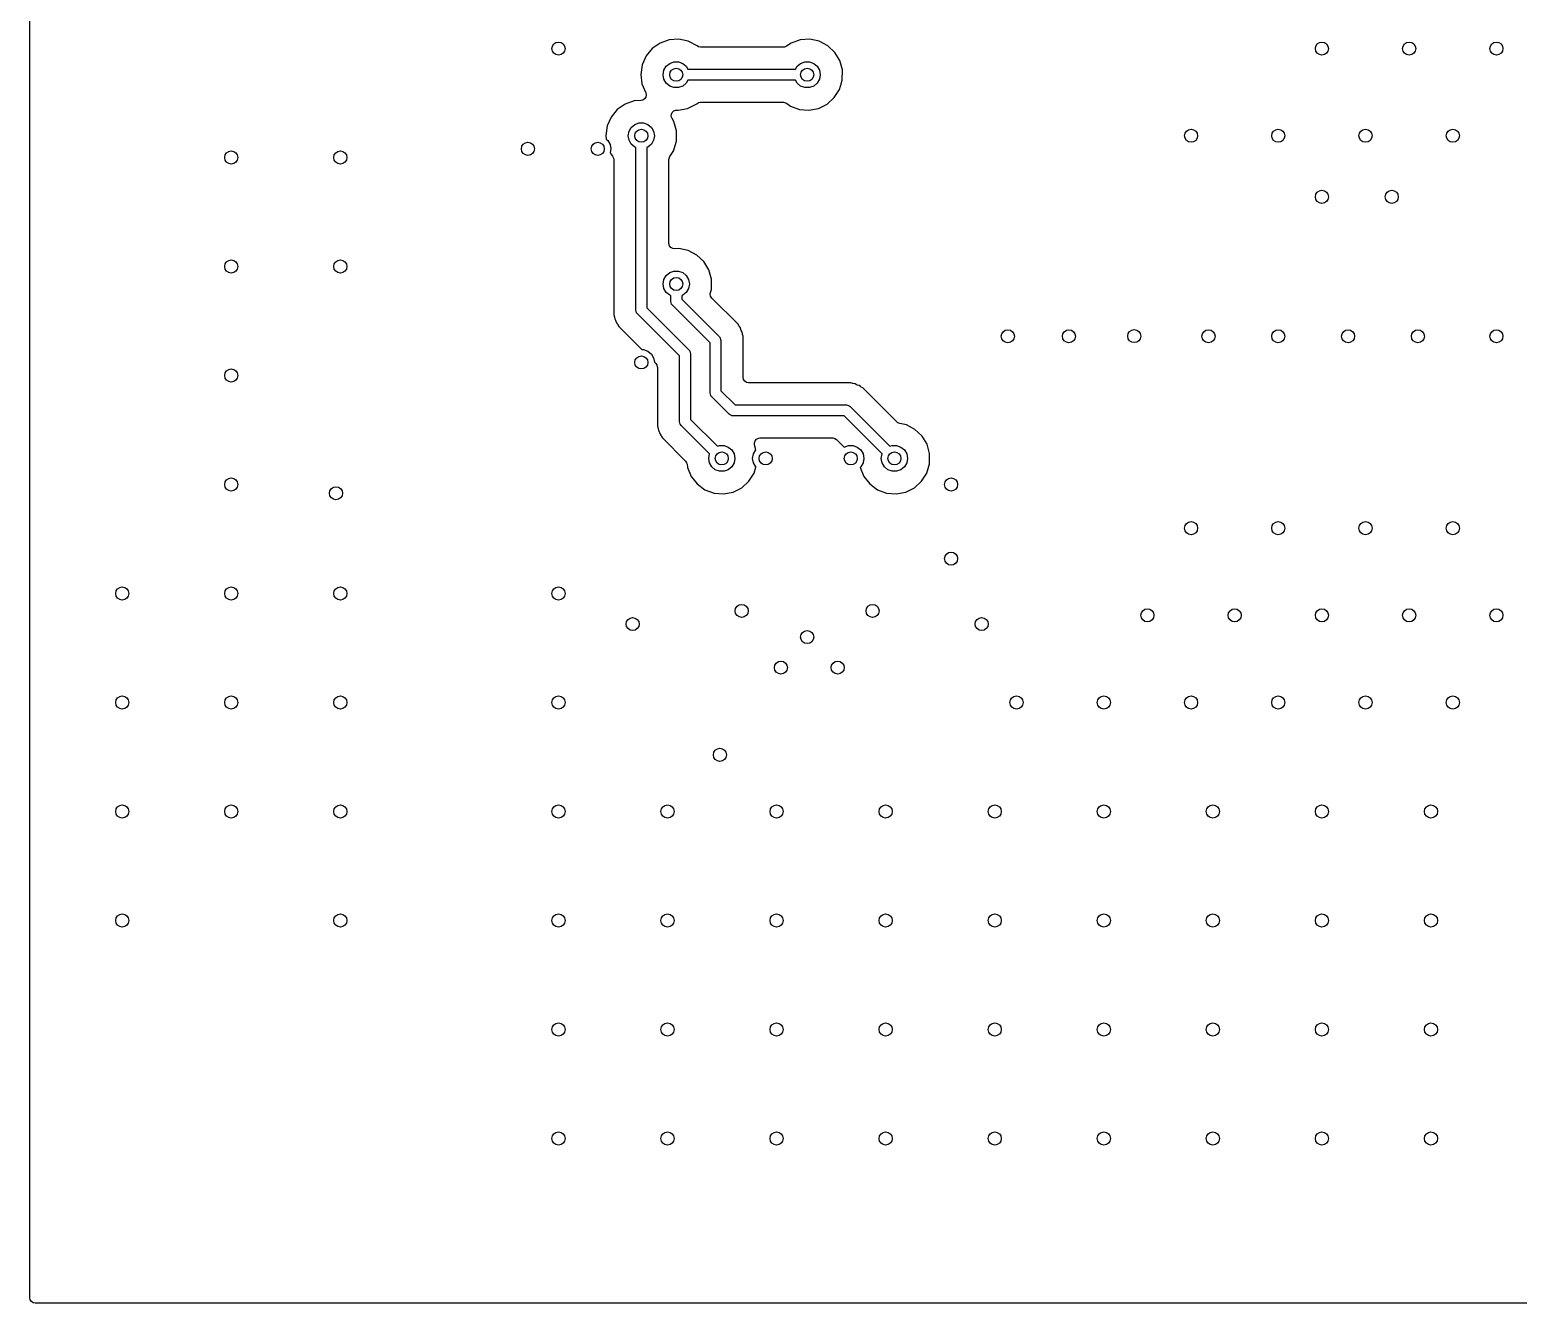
# Model space of a CAD drawing. Extents: x 5.33 to 7.67, y -5.07 to -3.13.
# Drawn here: x 5.33 to 6.673, y -5.07 to -3.92 of the extents above; entities that cross this region are included whole.
import ezdxf

# ---------------------------------------------------------------- set-up
doc = ezdxf.new("R2010")
doc.units = 0
doc.header["$MEASUREMENT"] = 0
doc.layers.add('BLACK', color=7, linetype='CONTINUOUS')

msp = doc.modelspace()

# ---------------------------------------------------------------- linework, layer by layer
at = {"layer": 'BLACK', "linetype": 'CONTINUOUS'}
for p, q in [((5.32996, -5.06504), (5.32996, -3.13496)), ((5.89883, -3.93205), (5.89168, -3.93702)), ((5.90705, -3.92919), (5.89883, -3.93205)), ((5.91573, -3.92864), (5.90705, -3.92919)), ((5.92425, -3.93045), (5.91573, -3.92864)), ((5.9322, -3.93461), (5.92425, -3.93045)), ((5.93337, -3.93537), (5.9322, -3.93461)), ((5.93528, -3.93575), (5.93337, -3.93537)), ((6.01006, -3.93575), (5.93528, -3.93575)), ((6.01112, -3.93563), (6.01006, -3.93575)), ((6.01291, -3.93485), (6.01112, -3.93563)), ((6.01694, -3.93206), (6.01291, -3.93485)), ((6.02516, -3.92919), (6.01694, -3.93206)), ((6.03384, -3.92865), (6.02516, -3.92919)), ((6.04236, -3.93046), (6.03384, -3.92865)), ((6.05007, -3.93449), (6.04236, -3.93046)), ((6.05642, -3.94045), (6.05007, -3.93449)), ((5.88613, -3.94373), (5.88259, -3.95168)), ((5.89168, -3.93702), (5.88613, -3.94373)), ((5.90748, -3.9504), (5.91133, -3.949)), ((5.91133, -3.949), (5.91544, -3.949)), ((5.91544, -3.949), (5.91929, -3.9504)), ((6.02559, -3.9504), (6.02945, -3.949)), ((6.02945, -3.949), (6.03355, -3.949)), ((6.03355, -3.949), (6.0374, -3.9504)), ((6.06093, -3.94789), (6.05642, -3.94045)), ((6.06327, -3.95628), (6.06093, -3.94789)), ((5.88259, -3.95168), (5.88132, -3.96029)), ((5.88132, -3.96029), (5.88241, -3.96893)), ((5.90157, -3.96063), (5.90229, -3.95659)), ((5.90229, -3.96467), (5.90157, -3.96063)), ((5.90229, -3.95659), (5.90434, -3.95304)), ((5.90434, -3.95304), (5.90748, -3.9504)), ((5.91929, -3.9504), (5.92243, -3.95304)), ((5.92243, -3.95304), (5.92397, -3.95571)), ((5.92397, -3.95571), (6.02091, -3.95571)), ((6.02091, -3.95571), (6.02245, -3.95304)), ((6.02245, -3.95304), (6.02559, -3.9504)), ((6.0374, -3.9504), (6.04054, -3.95304)), ((6.04054, -3.95304), (6.04259, -3.95659)), ((6.04259, -3.95659), (6.04331, -3.96063)), ((6.04331, -3.96063), (6.04259, -3.96467)), ((6.06317, -3.96565), (6.06327, -3.95628)), ((5.88241, -3.96893), (5.8858, -3.97701)), ((5.90434, -3.96822), (5.90229, -3.96467)), ((5.90748, -3.97086), (5.90434, -3.96822)), ((5.91133, -3.97226), (5.90748, -3.97086)), ((5.91544, -3.97226), (5.91133, -3.97226)), ((5.91929, -3.97086), (5.91544, -3.97226)), ((5.92243, -3.96822), (5.91929, -3.97086)), ((5.92397, -3.96555), (5.92243, -3.96822)), ((6.02091, -3.96555), (5.92397, -3.96555)), ((6.02245, -3.96822), (6.02091, -3.96555)), ((6.02559, -3.97086), (6.02245, -3.96822)), ((6.02945, -3.97226), (6.02559, -3.97086)), ((6.03355, -3.97226), (6.02945, -3.97226)), ((6.0374, -3.97086), (6.03355, -3.97226)), ((6.04054, -3.96822), (6.0374, -3.97086)), ((6.04259, -3.96467), (6.04054, -3.96822)), ((6.05599, -3.98133), (6.06066, -3.97398)), ((6.06066, -3.97398), (6.06245, -3.96803)), ((6.06245, -3.96803), (6.06293, -3.96645)), ((6.06293, -3.96645), (6.06317, -3.96565)), ((6.06293, -3.96645), (6.06293, -3.96645)), ((5.86733, -3.98717), (5.86018, -3.99214)), ((5.87555, -3.98431), (5.86733, -3.98717)), ((5.88151, -3.98394), (5.87555, -3.98431)), ((5.88313, -3.98356), (5.88151, -3.98394)), ((5.88475, -3.98246), (5.88313, -3.98356)), ((5.88582, -3.98084), (5.88475, -3.98246)), ((5.8858, -3.97701), (5.88619, -3.97892)), ((5.88619, -3.97892), (5.88582, -3.98084)), ((5.92361, -3.99102), (5.93141, -3.98715)), ((5.93141, -3.98715), (5.93181, -3.9868)), ((5.93181, -3.9868), (5.93349, -3.9858)), ((5.93349, -3.9858), (5.93515, -3.98551)), ((5.93515, -3.98551), (6.01006, -3.98551)), ((6.01006, -3.98551), (6.01198, -3.98589)), ((6.01198, -3.98589), (6.013, -3.98647)), ((6.013, -3.98647), (6.01634, -3.98889)), ((6.01634, -3.98889), (6.0245, -3.99193)), ((6.04173, -3.99103), (6.04952, -3.98715)), ((6.04952, -3.98715), (6.05599, -3.98133)), ((5.85463, -3.99885), (5.85109, -4.0068)), ((5.86018, -3.99214), (5.85463, -3.99885)), ((5.90893, -3.99833), (5.90902, -3.99638)), ((5.9096, -4.00016), (5.90893, -3.99833)), ((5.90902, -3.99638), (5.90984, -3.99461)), ((5.91132, -4.00301), (5.9096, -4.00016)), ((5.90984, -3.99461), (5.91128, -3.9933)), ((5.91128, -3.9933), (5.91312, -3.99263)), ((5.91312, -3.99263), (5.91429, -3.99259)), ((5.91429, -3.99259), (5.91506, -3.99266)), ((5.91506, -3.99266), (5.92361, -3.99102)), ((6.0245, -3.99193), (6.03317, -3.99266)), ((6.03317, -3.99266), (6.04173, -3.99103)), ((5.85109, -4.0068), (5.84982, -4.01541)), ((5.84982, -4.01541), (5.85026, -4.01887)), ((5.87008, -4.01575), (5.87079, -4.01171)), ((5.87079, -4.01979), (5.87008, -4.01575)), ((5.87079, -4.01171), (5.87284, -4.00816)), ((5.87284, -4.00816), (5.87598, -4.00552)), ((5.87598, -4.00552), (5.87984, -4.00412)), ((5.87984, -4.00412), (5.88394, -4.00412)), ((5.88394, -4.00412), (5.8878, -4.00552)), ((5.8878, -4.00552), (5.89094, -4.00816)), ((5.89094, -4.00816), (5.89299, -4.01171)), ((5.89299, -4.01171), (5.8937, -4.01575)), ((5.8937, -4.01575), (5.89299, -4.01979)), ((5.91366, -4.0114), (5.91132, -4.00301)), ((5.91357, -4.02077), (5.91366, -4.0114)), ((5.85026, -4.01887), (5.85157, -4.01997)), ((5.85157, -4.01997), (5.85362, -4.02352)), ((5.85362, -4.02352), (5.85433, -4.02756)), ((5.85433, -4.02756), (5.85376, -4.03082)), ((5.87284, -4.02334), (5.87079, -4.01979)), ((5.87598, -4.02598), (5.87284, -4.02334)), ((5.87697, -4.02634), (5.87598, -4.02598)), ((5.87697, -4.17323), (5.87697, -4.02634)), ((5.8878, -4.02598), (5.88681, -4.02634)), ((5.88681, -4.02634), (5.88681, -4.17119)), ((5.89094, -4.02334), (5.8878, -4.02598)), ((5.89299, -4.01979), (5.89094, -4.02334)), ((5.90755, -4.03461), (5.91105, -4.0291)), ((5.91105, -4.0291), (5.91126, -4.02839)), ((5.91126, -4.02839), (5.91155, -4.02743)), ((5.91155, -4.02743), (5.91357, -4.02077)), ((5.85376, -4.03082), (5.85429, -4.03208)), ((5.85429, -4.03208), (5.85593, -4.03415)), ((5.85593, -4.03415), (5.85682, -4.03588)), ((5.85682, -4.03588), (5.85701, -4.03725)), ((5.85701, -4.03725), (5.85701, -4.17717)), ((5.90677, -4.03729), (5.90715, -4.03538)), ((5.90677, -4.11286), (5.90677, -4.03729)), ((5.90715, -4.03538), (5.90755, -4.03461)), ((5.90678, -4.11318), (5.90677, -4.11286)), ((5.90728, -4.11506), (5.90678, -4.11318)), ((5.90847, -4.11661), (5.90728, -4.11506)), ((5.91015, -4.11759), (5.90847, -4.11661)), ((5.91209, -4.11785), (5.91015, -4.11759)), ((5.91573, -4.11762), (5.91209, -4.11785)), ((5.92425, -4.11943), (5.91573, -4.11762)), ((5.93196, -4.12346), (5.92425, -4.11943)), ((5.93831, -4.12942), (5.93196, -4.12346)), ((5.94282, -4.13687), (5.93831, -4.12942)), ((5.94516, -4.14525), (5.94282, -4.13687)), ((5.90157, -4.14961), (5.90229, -4.14557)), ((5.90229, -4.15365), (5.90157, -4.14961)), ((5.90229, -4.14557), (5.90434, -4.14201)), ((5.90434, -4.14201), (5.90748, -4.13938)), ((5.90748, -4.13938), (5.91133, -4.13797)), ((5.91133, -4.13797), (5.91544, -4.13797)), ((5.91544, -4.13797), (5.91929, -4.13938)), ((5.91929, -4.13938), (5.92243, -4.14201)), ((5.92243, -4.14201), (5.92448, -4.14557)), ((5.92448, -4.14557), (5.9252, -4.14961)), ((5.9252, -4.14961), (5.92448, -4.15365)), ((5.94506, -4.15462), (5.94516, -4.14525)), ((5.90434, -4.1572), (5.90229, -4.15365)), ((5.90748, -4.15983), (5.90434, -4.1572)), ((5.90846, -4.16019), (5.90748, -4.15983)), ((5.90846, -4.16535), (5.90846, -4.16019)), ((5.91929, -4.15983), (5.91831, -4.16019)), ((5.91831, -4.16019), (5.91831, -4.16332)), ((5.91831, -4.16332), (5.9523, -4.19731)), ((5.92243, -4.1572), (5.91929, -4.15983)), ((5.92448, -4.15365), (5.92243, -4.1572)), ((5.94404, -4.15875), (5.94425, -4.1573)), ((5.94442, -4.16066), (5.94404, -4.15875)), ((5.94425, -4.1573), (5.94506, -4.15462)), ((5.9455, -4.16228), (5.94442, -4.16066)), ((5.9692, -4.18598), (5.9455, -4.16228)), ((5.85701, -4.17717), (5.8575, -4.17868)), ((5.87731, -4.17439), (5.87697, -4.17323)), ((5.87756, -4.17558), (5.87731, -4.17439)), ((5.87772, -4.17578), (5.87756, -4.17558)), ((5.87775, -4.17589), (5.87772, -4.17578)), ((5.87789, -4.17601), (5.87775, -4.17589)), ((5.87841, -4.17671), (5.87789, -4.17601)), ((5.91634, -4.21464), (5.87841, -4.17671)), ((5.88681, -4.17119), (5.92474, -4.20912)), ((5.90881, -4.16652), (5.90846, -4.16535)), ((5.90906, -4.1677), (5.90881, -4.16652)), ((5.90921, -4.16791), (5.90906, -4.1677)), ((5.90924, -4.16801), (5.90921, -4.16791)), ((5.90938, -4.16813), (5.90924, -4.16801)), ((5.90991, -4.16883), (5.90938, -4.16813)), ((5.9439, -4.20283), (5.90991, -4.16883)), ((5.8575, -4.17868), (5.85768, -4.17944)), ((5.85768, -4.17944), (5.85793, -4.18101)), ((5.85793, -4.18101), (5.85865, -4.18243)), ((5.85865, -4.18243), (5.85895, -4.18315)), ((5.85895, -4.18315), (5.85944, -4.18467)), ((5.85944, -4.18467), (5.86038, -4.18595)), ((5.86038, -4.18595), (5.86079, -4.18662)), ((5.86079, -4.18662), (5.86151, -4.18804)), ((5.86151, -4.18804), (5.88231, -4.20884)), ((5.96992, -4.1874), (5.9692, -4.18598)), ((5.97033, -4.18806), (5.96992, -4.1874)), ((5.97127, -4.18935), (5.97033, -4.18806)), ((5.97176, -4.19086), (5.97127, -4.18935)), ((5.97206, -4.19159), (5.97176, -4.19086)), ((5.9439, -4.24803), (5.9439, -4.20283)), ((5.9523, -4.19731), (5.95282, -4.19801)), ((5.95282, -4.19801), (5.95296, -4.19813)), ((5.95296, -4.19813), (5.95299, -4.19824)), ((5.95299, -4.19824), (5.95314, -4.19844)), ((5.95314, -4.19844), (5.9534, -4.19962)), ((5.9534, -4.19962), (5.95374, -4.20079)), ((5.95374, -4.20079), (5.95374, -4.24599)), ((5.97278, -4.193), (5.97206, -4.19159)), ((5.97303, -4.19457), (5.97278, -4.193)), ((5.97321, -4.19534), (5.97303, -4.19457)), ((5.9737, -4.19685), (5.97321, -4.19534)), ((5.9737, -4.22281), (5.9737, -4.19685)), ((5.88231, -4.20884), (5.88394, -4.20884)), ((5.88394, -4.20884), (5.8878, -4.21024)), ((5.8878, -4.21024), (5.89094, -4.21288)), ((5.89094, -4.21288), (5.89299, -4.21643)), ((5.89299, -4.21643), (5.89365, -4.22018)), ((5.91634, -4.27388), (5.91634, -4.21464)), ((5.92474, -4.20912), (5.92526, -4.20982)), ((5.92526, -4.20982), (5.9254, -4.20994)), ((5.9254, -4.20994), (5.92543, -4.21005)), ((5.92543, -4.21005), (5.92558, -4.21025)), ((5.92558, -4.21025), (5.92584, -4.21144)), ((5.92584, -4.21144), (5.92618, -4.2126)), ((5.92618, -4.2126), (5.92618, -4.27184)), ((5.89365, -4.22018), (5.89491, -4.22144)), ((5.89491, -4.22144), (5.896, -4.22306)), ((5.896, -4.22306), (5.89638, -4.22498)), ((5.89638, -4.22498), (5.89638, -4.27782)), ((5.9737, -4.2339), (5.9737, -4.22281)), ((5.97408, -4.23581), (5.9737, -4.2339)), ((5.97517, -4.23743), (5.97408, -4.23581)), ((5.97679, -4.23852), (5.97517, -4.23743)), ((5.9787, -4.2389), (5.97679, -4.23852)), ((6.07087, -4.2389), (5.9787, -4.2389)), ((6.07238, -4.23939), (6.07087, -4.2389)), ((6.07314, -4.23957), (6.07238, -4.23939)), ((6.07471, -4.23982), (6.07314, -4.23957)), ((6.07613, -4.24054), (6.07471, -4.23982)), ((6.07686, -4.24084), (6.07613, -4.24054)), ((6.07837, -4.24133), (6.07686, -4.24084)), ((6.07965, -4.24227), (6.07837, -4.24133)), ((6.08032, -4.24268), (6.07965, -4.24227)), ((6.08174, -4.2434), (6.08032, -4.24268)), ((6.11262, -4.27429), (6.08174, -4.2434)), ((5.94424, -4.24919), (5.9439, -4.24803)), ((5.94449, -4.25038), (5.94424, -4.24919)), ((5.94465, -4.25058), (5.94449, -4.25038)), ((5.94468, -4.25069), (5.94465, -4.25058)), ((5.94481, -4.25081), (5.94468, -4.25069)), ((5.94534, -4.25151), (5.94481, -4.25081)), ((5.96109, -4.26726), (5.94534, -4.25151)), ((5.95374, -4.24599), (5.96661, -4.25886)), ((5.96215, -4.26784), (5.96109, -4.26726)), ((5.96317, -4.2685), (5.96215, -4.26784)), ((5.96342, -4.26853), (5.96317, -4.2685)), ((5.96352, -4.26859), (5.96342, -4.26853)), ((5.9637, -4.26858), (5.96352, -4.26859)), ((5.96457, -4.2687), (5.9637, -4.26858)), ((6.06489, -4.2687), (5.96457, -4.2687)), ((5.96661, -4.25886), (6.06693, -4.25886)), ((6.09495, -4.29876), (6.06489, -4.2687)), ((6.06693, -4.25886), (6.0678, -4.25898)), ((6.0678, -4.25898), (6.06798, -4.25897)), ((6.06798, -4.25897), (6.06807, -4.25902)), ((6.06807, -4.25902), (6.06833, -4.25906)), ((6.06833, -4.25906), (6.06935, -4.25972)), ((6.06935, -4.25972), (6.07041, -4.2603)), ((6.07041, -4.2603), (6.10191, -4.2918)), ((5.89638, -4.27782), (5.89687, -4.27933)), ((5.89687, -4.27933), (5.89705, -4.28009)), ((5.89705, -4.28009), (5.8973, -4.28166)), ((5.8973, -4.28166), (5.89802, -4.28308)), ((5.89802, -4.28308), (5.89832, -4.2838)), ((5.89832, -4.2838), (5.89881, -4.28531)), ((5.91668, -4.27504), (5.91634, -4.27388)), ((5.91693, -4.27623), (5.91668, -4.27504)), ((5.91709, -4.27643), (5.91693, -4.27623)), ((5.91712, -4.27654), (5.91709, -4.27643)), ((5.91726, -4.27665), (5.91712, -4.27654)), ((5.91778, -4.27736), (5.91726, -4.27665)), ((5.94341, -4.30298), (5.91778, -4.27736)), ((5.92618, -4.27184), (5.9505, -4.29615)), ((6.11333, -4.27487), (6.11262, -4.27429)), ((6.11512, -4.27564), (6.11333, -4.27487)), ((6.1211, -4.27691), (6.11512, -4.27564)), ((6.12671, -4.27984), (6.1211, -4.27691)), ((6.12881, -4.28095), (6.12671, -4.27984)), ((6.13137, -4.28335), (6.12881, -4.28095)), ((6.13516, -4.2869), (6.13137, -4.28335)), ((5.89881, -4.28531), (5.89975, -4.2866)), ((5.89975, -4.2866), (5.90016, -4.28727)), ((5.90016, -4.28727), (5.90088, -4.28868)), ((5.90088, -4.28868), (5.92169, -4.3095)), ((5.9505, -4.29615), (5.95242, -4.29546)), ((5.95242, -4.29546), (5.95652, -4.29546)), ((5.95652, -4.29546), (5.96037, -4.29686)), ((5.96037, -4.29686), (5.96352, -4.29949)), ((5.98394, -4.29306), (5.98454, -4.29121)), ((5.98409, -4.29501), (5.98394, -4.29306)), ((5.98528, -4.2993), (5.98409, -4.29501)), ((5.98454, -4.29121), (5.98582, -4.28973)), ((5.98582, -4.28973), (5.98756, -4.28885)), ((5.98756, -4.28885), (5.9889, -4.28866)), ((5.9889, -4.28866), (6.05455, -4.28866)), ((6.05455, -4.28866), (6.05647, -4.28904)), ((6.05647, -4.28904), (6.05809, -4.29013)), ((6.05809, -4.29013), (6.06488, -4.29692)), ((6.06488, -4.29692), (6.06496, -4.29686)), ((6.06496, -4.29686), (6.06882, -4.29546)), ((6.06882, -4.29546), (6.07292, -4.29546)), ((6.07292, -4.29546), (6.07677, -4.29686)), ((6.07677, -4.29686), (6.07991, -4.29949)), ((6.10191, -4.2918), (6.10191, -4.2918)), ((6.10191, -4.2918), (6.10626, -4.29615)), ((6.10626, -4.29615), (6.10819, -4.29546)), ((6.10819, -4.29546), (6.11229, -4.29546)), ((6.11229, -4.29546), (6.11614, -4.29686)), ((6.11614, -4.29686), (6.11928, -4.29949)), ((6.13967, -4.29435), (6.13516, -4.2869)), ((6.14201, -4.30273), (6.13967, -4.29435)), ((5.92169, -4.3095), (5.92277, -4.31112)), ((5.92277, -4.31112), (5.92311, -4.3124)), ((5.94266, -4.30709), (5.94337, -4.30305)), ((5.94337, -4.31113), (5.94266, -4.30709)), ((5.94337, -4.30305), (5.94341, -4.30298)), ((5.94542, -4.31468), (5.94337, -4.31113)), ((5.96352, -4.29949), (5.96557, -4.30305)), ((5.96557, -4.31113), (5.96352, -4.31468)), ((5.96557, -4.30305), (5.96628, -4.30709)), ((5.96628, -4.30709), (5.96557, -4.31113)), ((5.98228, -4.30709), (5.983, -4.30305)), ((5.983, -4.31113), (5.98228, -4.30709)), ((5.983, -4.30305), (5.98505, -4.29949)), ((5.98505, -4.31468), (5.983, -4.31113)), ((5.98505, -4.29949), (5.98528, -4.2993)), ((6.07991, -4.29949), (6.08196, -4.30305)), ((6.08196, -4.31113), (6.07991, -4.31468)), ((6.08196, -4.30305), (6.08268, -4.30709)), ((6.08268, -4.30709), (6.08196, -4.31113)), ((6.09917, -4.30298), (6.09495, -4.29876)), ((6.09495, -4.29876), (6.09495, -4.29876)), ((6.09843, -4.30709), (6.09914, -4.30305)), ((6.09914, -4.31113), (6.09843, -4.30709)), ((6.09914, -4.30305), (6.09917, -4.30298)), ((6.10119, -4.31468), (6.09914, -4.31113)), ((6.11928, -4.29949), (6.12133, -4.30305)), ((6.12133, -4.31113), (6.11928, -4.31468)), ((6.12133, -4.30305), (6.12205, -4.30709)), ((6.12205, -4.30709), (6.12133, -4.31113)), ((6.14191, -4.3121), (6.14201, -4.30273)), ((5.92311, -4.3124), (5.92349, -4.31539)), ((5.92349, -4.31539), (5.92686, -4.32341)), ((5.92686, -4.32341), (5.93227, -4.33023)), ((5.94856, -4.31732), (5.94542, -4.31468)), ((5.95242, -4.31872), (5.94856, -4.31732)), ((5.95652, -4.31872), (5.95242, -4.31872)), ((5.96037, -4.31732), (5.95652, -4.31872)), ((5.96352, -4.31468), (5.96037, -4.31732)), ((5.97896, -4.32779), (5.98363, -4.32044)), ((5.98363, -4.32044), (5.9853, -4.31489)), ((5.9853, -4.31489), (5.98505, -4.31468)), ((6.07991, -4.31468), (6.07924, -4.31524)), ((6.07924, -4.31524), (6.07926, -4.31539)), ((6.07926, -4.31539), (6.08263, -4.32341)), ((6.08263, -4.32341), (6.08804, -4.33023)), ((6.10433, -4.31732), (6.10119, -4.31468)), ((6.10819, -4.31872), (6.10433, -4.31732)), ((6.11229, -4.31872), (6.10819, -4.31872)), ((6.11614, -4.31732), (6.11229, -4.31872)), ((6.11928, -4.31468), (6.11614, -4.31732)), ((6.13473, -4.32779), (6.1394, -4.32044)), ((6.1394, -4.32044), (6.14191, -4.3121)), ((5.93227, -4.33023), (5.93931, -4.33535)), ((5.93931, -4.33535), (5.94747, -4.33838)), ((5.94747, -4.33838), (5.95615, -4.33911)), ((5.95615, -4.33911), (5.9647, -4.33748)), ((5.9647, -4.33748), (5.9725, -4.33361)), ((5.9725, -4.33361), (5.97896, -4.32779)), ((6.08804, -4.33023), (6.09508, -4.33535)), ((6.09508, -4.33535), (6.10324, -4.33838)), ((6.10324, -4.33838), (6.11191, -4.33911)), ((6.11191, -4.33911), (6.12047, -4.33748)), ((6.12047, -4.33748), (6.12826, -4.33361)), ((6.12826, -4.33361), (6.13473, -4.32779)), ((5.33034, -5.06695), (5.32996, -5.06504)), ((5.33143, -5.06857), (5.33034, -5.06695)), ((5.33305, -5.06966), (5.33143, -5.06857)), ((5.33496, -5.07004), (5.33305, -5.06966)), ((7.66504, -5.07004), (5.33496, -5.07004))]:
    msp.add_line(p, q, dxfattribs=at)
at = {"layer": 'BLACK'}
for centre in [(5.80709, -3.93701), (6.49606, -3.93701), (6.5748, -3.93701), (6.65354, -3.93701), (5.91338, -3.96063), (6.0315, -3.96063), (5.88189, -4.01575), (6.37795, -4.01575), (6.45669, -4.01575), (6.53543, -4.01575), (6.61417, -4.01575), (5.51181, -4.03543), (5.61024, -4.03543), (5.77953, -4.02756), (5.84252, -4.02756), (6.49606, -4.07087), (6.55906, -4.07087), (5.51181, -4.13386), (5.61024, -4.13386), (5.91339, -4.14961), (6.2126, -4.19685), (6.26772, -4.19685), (6.32672, -4.19669), (6.3937, -4.19685), (6.45669, -4.19685), (6.51969, -4.19685), (6.58268, -4.19685), (6.65354, -4.19685), (5.88189, -4.22047), (5.51181, -4.23228), (5.95447, -4.30709), (5.99409, -4.30709), (6.07087, -4.30709), (6.11024, -4.30709), (5.51181, -4.33071), (6.16142, -4.33071), (5.6063, -4.33858), (6.37795, -4.37008), (6.45669, -4.37008), (6.53543, -4.37008), (6.61417, -4.37008), (6.16142, -4.39764), (5.41339, -4.42913), (5.51181, -4.42913), (5.61024, -4.42913), (5.80709, -4.42913), (5.97244, -4.44488), (6.09055, -4.44488), (6.33858, -4.44882), (6.41732, -4.44882), (6.49606, -4.44882), (6.5748, -4.44882), (6.65354, -4.44882), (5.87402, -4.45669), (6.18898, -4.45669), (6.0315, -4.4685), (6.00787, -4.49606), (6.05906, -4.49606), (5.41339, -4.52756), (5.51181, -4.52756), (5.61024, -4.52756), (5.80709, -4.52756), (6.22047, -4.52756), (6.29921, -4.52756), (6.37795, -4.52756), (6.45669, -4.52756), (6.53543, -4.52756), (6.61417, -4.52756), (5.95276, -4.5748), (5.41339, -4.62598), (5.51181, -4.62598), (5.61024, -4.62598), (5.80709, -4.62598), (5.90551, -4.62598), (6.00394, -4.62598), (6.10236, -4.62598), (6.20079, -4.62598), (6.29921, -4.62598), (6.39764, -4.62598), (6.49606, -4.62598), (6.59449, -4.62598), (5.41339, -4.72441), (5.61024, -4.72441), (5.80709, -4.72441), (5.90551, -4.72441), (6.00394, -4.72441), (6.10236, -4.72441), (6.20079, -4.72441), (6.29921, -4.72441), (6.39764, -4.72441), (6.49606, -4.72441), (6.59449, -4.72441), (5.80709, -4.82283), (5.90551, -4.82283), (6.00394, -4.82283), (6.10236, -4.82283), (6.20079, -4.82283), (6.29921, -4.82283), (6.39764, -4.82283), (6.49606, -4.82283), (6.59449, -4.82283), (5.80709, -4.92126), (5.90551, -4.92126), (6.00394, -4.92126), (6.10236, -4.92126), (6.20079, -4.92126), (6.29921, -4.92126), (6.39764, -4.92126), (6.49606, -4.92126), (6.59449, -4.92126)]:
    msp.add_circle(centre, 0.00591, dxfattribs=at)

doc.saveas('drawing.dxf')
